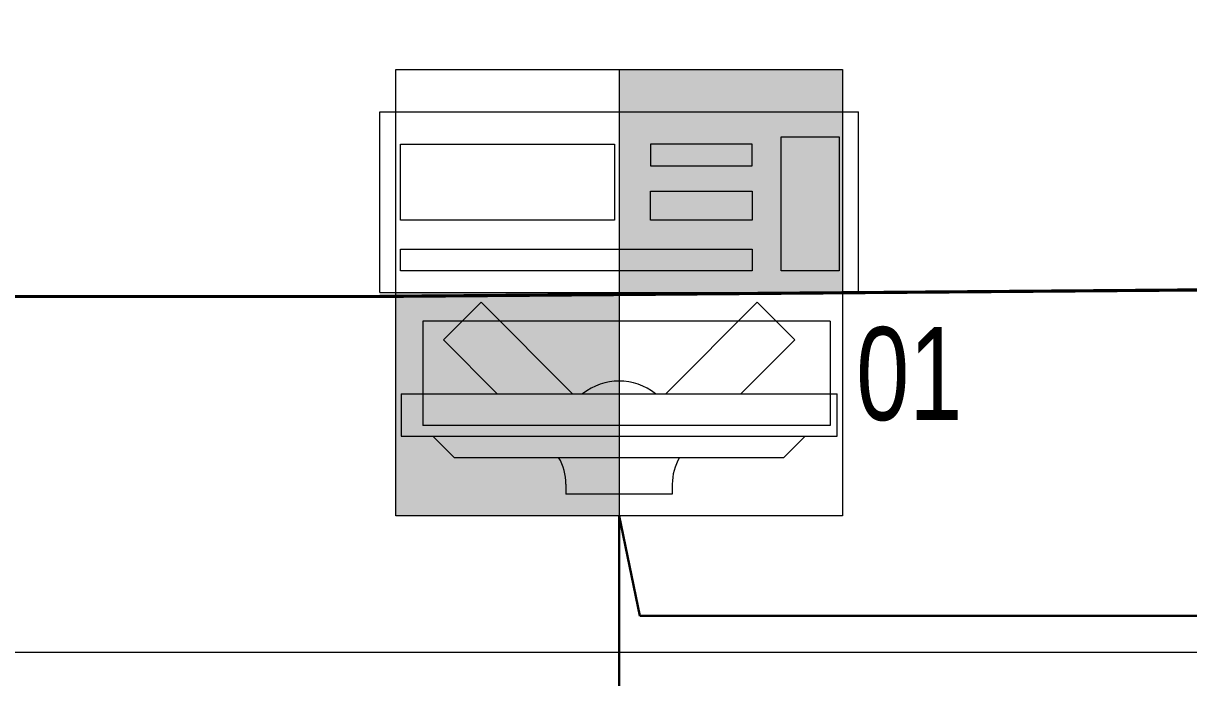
# Model space of a CAD drawing. Header units: metres. Extents: x 75097 to 220695, y -1557923 to -1361206.
# Drawn here: x 117128 to 118224, y -1457195 to -1456580 of the extents above; entities that cross this region are included whole.
import ezdxf

# ---------------------------------------------------------------- set-up
doc = ezdxf.new("R2010")
doc.units = ezdxf.units.M
doc.layers.get('0').update_dxf_attribs({"lineweight": 0})
doc.layers.add('A-100 - Copy$0$Medical Equipment and Furniture', color=8, linetype='Continuous', lineweight=0)
doc.layers.add('E-LG', color=245, linetype='Continuous', lineweight=30)
doc.layers.add('E-POWR', color=7, linetype='Continuous', lineweight=9, true_color=0x4e7e3e)
doc.styles.add('A-100 - Copy$0$X3G_ENTITY_257CFD', font='swisscl.ttf', dxfattribs={"height": 200})

# ---------------------------------------------------------------- blocks, each defined once
blk = doc.blocks.new('FLOOR BOX')
at = {"layer": 'E-POWR'}
h = blk.add_hatch(color=256, dxfattribs=at)
h.dxf.hatch_style = 1
h.paths.add_polyline_path([(0, 300), (0, 0), (300, 0), (300, 300)])
h.paths.add_polyline_path([(0, -300), (0, 0), (-300, 0), (-300, -300)])
blk.add_lwpolyline([(-300, 300), (300, 300), (300, -300), (-300, -300)], close=True, dxfattribs=at)
for points in [[(0, 300), (0, -300)], [(-300, 0), (300, 0)]]:
    blk.add_lwpolyline(points, dxfattribs=at)
blk = doc.blocks.new('A-100 - Copy$0$ITCWLS1-P')
for p, q in [((-0.17, 0.45), (-0.17, 0)), ((-0.17, 0.45), (0, 0.45)), ((0, 0.45), (0, 0)), ((-0.2651, 0.43, 0), (-0.3051, 0.43, 0)), ((-0.3051, 0.43, 0), (-0.3051, 0.02, 0)), ((-0.2651, 0.43, 0), (-0.2651, 0.02, 0)), ((-0.1496, 0.4305), (-0.1291, 0.4305)), ((-0.1291, 0.4305), (-0.1291, 0.4089)), ((-0.197, 0.4094), (-0.295, 0.4094)), ((-0.295, 0.0264), (-0.295, 0.4094)), ((-0.197, 0.0264), (-0.197, 0.4094)), ((-0.3251, 0.38, 0), (-0.3051, 0.4, 0)), ((-0.3251, 0.38, 0), (-0.3251, 0.07, 0)), ((-0.3503, 0.275), (-0.3596, 0.275)), ((-0.3596, 0.175), (-0.3596, 0.275)), ((-0.3503, 0.175), (-0.3596, 0.175)), ((-0.3251, 0.07, 0), (-0.3051, 0.05, 0)), ((-0.197, 0.0264), (-0.295, 0.0264)), ((-0.3051, 0.02, 0), (-0.2651, 0.02, 0)), ((-0.17, 0), (0, 0))]:
    blk.add_line(p, q)
at = {"extrusion": (2.48281e-10, 3.18408e-10, -1)}
for p, q in [((-0.2651, 0.3395), (-0.2144, 0.3902)), ((-0.1791, 0.3548), (-0.2144, 0.3902)), ((-0.2651, 0.2688), (-0.1791, 0.3548))]:
    blk.add_line(p, q, dxfattribs=at)
at = {"extrusion": (2.48281e-10, -3.18408e-10, -1)}
for p, q in [((-0.2651, 0.1812), (-0.1791, 0.0952)), ((-0.2651, 0.1105), (-0.2144, 0.0598)), ((-0.1791, 0.0952), (-0.2144, 0.0598))]:
    blk.add_line(p, q, dxfattribs=at)
for points in [[(-0.1291, 0.4089), (-0.1291, 0.1), (-0.1496, 0.1), (-0.1496, 0.4305)], [(-0.1496, 0.1), (-0.1496, 0.1), (-0.1496, 0.1), (-0.1496, 0.1), (-0.1496, 0.1), (-0.1496, 0.1), (-0.1496, 0.1), (-0.1496, 0.1), (-0.1496, 0.1)], [(-0.1496, 0.1), (-0.1496, 0.1), (-0.1496, 0.1), (-0.1496, 0.1), (-0.1496, 0.1), (-0.1496, 0.1), (-0.1496, 0.1), (-0.1496, 0.1), (-0.1496, 0.1), (-0.1496, 0.1), (-0.1496, 0.1), (-0.1496, 0.1), (-0.1496, 0.1), (-0.1496, 0.1), (-0.1496, 0.1), (-0.1496, 0.1), (-0.1496, 0.1), (-0.1496, 0.1)], [(-0.1496, 0.1), (-0.1496, 0.1), (-0.1496, 0.1), (-0.1496, 0.1), (-0.1496, 0.1), (-0.1496, 0.1), (-0.1496, 0.1), (-0.1496, 0.1), (-0.1496, 0.1), (-0.1496, 0.1)], [(-0.1496, 0.1), (-0.1496, 0.1), (-0.1496, 0.1), (-0.1496, 0.1), (-0.1496, 0.1), (-0.1496, 0.1), (-0.1496, 0.1)], [(-0.1496, 0.1), (-0.1496, 0.1), (-0.1496, 0.1), (-0.1496, 0.1), (-0.1496, 0.1), (-0.1496, 0.1), (-0.1496, 0.1), (-0.1496, 0.1), (-0.1496, 0.1), (-0.1496, 0.1)], [(-0.1496, 0.1), (-0.1496, 0.1), (-0.1496, 0.1), (-0.1496, 0.1), (-0.1496, 0.1), (-0.1496, 0.1), (-0.1496, 0.1), (-0.1496, 0.1), (-0.1496, 0.1), (-0.1496, 0.1), (-0.1496, 0.1), (-0.1496, 0.1), (-0.1496, 0.1), (-0.1496, 0.1), (-0.1496, 0.1)], [(-0.1496, 0.1), (-0.1496, 0.1), (-0.1496, 0.1), (-0.1496, 0.1), (-0.1496, 0.1), (-0.1496, 0.1), (-0.1496, 0.1), (-0.1496, 0.1), (-0.1496, 0.1), (-0.1496, 0.1)], [(-0.1496, 0.1), (-0.1496, 0.1), (-0.1496, 0.1), (-0.1496, 0.1), (-0.1496, 0.1), (-0.1496, 0.1), (-0.1496, 0.1), (-0.1496, 0.1), (-0.1496, 0.1), (-0.1496, 0.1)], [(-0.1496, 0.1), (-0.1496, 0.1), (-0.1496, 0.1), (-0.1496, 0.1), (-0.1496, 0.1), (-0.1496, 0.1), (-0.1496, 0.1), (-0.1496, 0.1), (-0.1496, 0.1), (-0.1496, 0.1), (-0.1496, 0.1), (-0.1496, 0.1), (-0.1496, 0.1), (-0.1496, 0.1), (-0.1496, 0.1), (-0.1496, 0.1), (-0.1496, 0.1), (-0.1496, 0.1), (-0.1496, 0.1), (-0.1496, 0.1), (-0.1496, 0.1), (-0.1496, 0.1), (-0.1496, 0.1), (-0.1496, 0.1), (-0.1496, 0.1), (-0.1496, 0.1), (-0.1496, 0.1), (-0.1496, 0.1), (-0.1496, 0.1), (-0.1496, 0.1), (-0.1496, 0.1), (-0.1496, 0.1), (-0.1496, 0.1), (-0.1496, 0.1), (-0.1496, 0.1), (-0.1496, 0.1), (-0.1496, 0.1), (-0.1496, 0.1), (-0.1496, 0.1), (-0.1496, 0.1), (-0.1496, 0.1), (-0.1496, 0.1), (-0.1496, 0.1), (-0.1496, 0.1), (-0.1496, 0.1), (-0.1496, 0.1), (-0.1496, 0.1), (-0.1496, 0.1), (-0.1496, 0.1), (-0.1496, 0.1), (-0.1496, 0.1), (-0.1496, 0.1), (-0.1496, 0.1), (-0.1496, 0.1)], [(-0.1496, 0.1), (-0.1496, 0.1), (-0.1496, 0.1), (-0.1496, 0.1), (-0.1496, 0.1), (-0.1496, 0.1), (-0.1496, 0.1), (-0.1496, 0.1), (-0.1496, 0.1), (-0.1496, 0.1), (-0.1496, 0.1), (-0.1496, 0.1), (-0.1496, 0.1), (-0.1496, 0.1), (-0.1496, 0.1), (-0.1496, 0.1), (-0.1496, 0.1), (-0.1496, 0.1), (-0.1496, 0.1), (-0.1496, 0.1), (-0.1496, 0.1), (-0.1496, 0.1), (-0.1496, 0.1), (-0.1496, 0.1), (-0.1496, 0.1), (-0.1496, 0.1), (-0.1496, 0.1), (-0.1496, 0.1), (-0.1496, 0.1), (-0.1496, 0.1), (-0.1496, 0.1), (-0.1496, 0.1), (-0.1496, 0.1), (-0.1496, 0.1), (-0.1496, 0.1), (-0.1496, 0.1), (-0.1496, 0.1), (-0.1496, 0.1), (-0.1496, 0.1), (-0.1496, 0.1), (-0.1496, 0.1), (-0.1496, 0.1), (-0.1496, 0.1), (-0.1496, 0.1), (-0.1496, 0.1), (-0.1496, 0.1), (-0.1496, 0.1), (-0.1496, 0.1), (-0.1496, 0.1), (-0.1496, 0.1), (-0.1496, 0.1), (-0.1496, 0.1), (-0.1496, 0.1), (-0.1496, 0.1), (-0.1496, 0.1), (-0.1496, 0.1), (-0.1496, 0.1), (-0.1496, 0.1), (-0.1496, 0.1), (-0.1496, 0.1), (-0.1496, 0.1), (-0.1496, 0.1), (-0.1496, 0.1), (-0.1496, 0.1), (-0.1496, 0.1), (-0.1496, 0.1), (-0.1496, 0.1), (-0.1496, 0.1), (-0.1496, 0.1), (-0.1496, 0.1), (-0.1496, 0.1), (-0.1496, 0.1), (-0.1496, 0.1), (-0.1496, 0.1), (-0.1496, 0.1), (-0.1496, 0.1), (-0.1496, 0.1), (-0.1496, 0.1), (-0.1496, 0.1), (-0.1496, 0.1), (-0.1496, 0.1), (-0.1496, 0.1), (-0.1496, 0.1), (-0.1496, 0.1), (-0.1496, 0.1), (-0.1496, 0.1), (-0.1496, 0.1), (-0.1496, 0.1), (-0.1496, 0.1)], [(-0.1496, 0.1), (-0.1496, 0.1), (-0.1496, 0.1), (-0.1496, 0.1), (-0.1496, 0.1), (-0.1496, 0.1), (-0.1496, 0.1), (-0.1496, 0.1), (-0.1496, 0.1), (-0.1496, 0.1), (-0.1496, 0.1), (-0.1496, 0.1)], [(-0.1496, 0.1), (-0.1496, 0.1), (-0.1496, 0.1), (-0.1496, 0.1), (-0.1496, 0.1), (-0.1496, 0.1), (-0.1496, 0.1)], [(-0.1496, 0.1), (-0.1496, 0.1), (-0.1496, 0.1), (-0.1496, 0.1), (-0.1496, 0.1), (-0.1496, 0.1), (-0.1496, 0.1), (-0.1496, 0.1), (-0.1496, 0.1), (-0.1496, 0.1), (-0.1496, 0.1), (-0.1496, 0.1), (-0.1496, 0.1), (-0.1496, 0.1), (-0.1496, 0.1), (-0.1496, 0.1), (-0.1496, 0.1)], [(-0.1496, 0.1), (-0.1496, 0.1), (-0.1496, 0.1), (-0.1496, 0.1), (-0.1496, 0.1), (-0.1496, 0.1), (-0.1496, 0.1), (-0.1496, 0.1), (-0.1496, 0.1), (-0.1496, 0.1), (-0.1496, 0.1), (-0.1496, 0.1), (-0.1496, 0.1), (-0.1496, 0.1), (-0.1496, 0.1), (-0.1496, 0.1), (-0.1496, 0.1), (-0.1496, 0.1), (-0.1496, 0.1), (-0.1496, 0.1), (-0.1496, 0.1), (-0.1496, 0.1), (-0.1496, 0.1), (-0.1496, 0.1), (-0.1496, 0.1), (-0.1496, 0.1), (-0.1496, 0.1), (-0.1496, 0.1), (-0.1496, 0.1), (-0.1496, 0.1), (-0.1496, 0.1), (-0.1496, 0.1), (-0.1496, 0.1), (-0.1496, 0.1), (-0.1496, 0.1), (-0.1496, 0.1), (-0.1496, 0.1), (-0.1496, 0.1), (-0.1496, 0.1), (-0.1496, 0.1), (-0.1496, 0.1), (-0.1496, 0.1), (-0.1496, 0.1), (-0.1496, 0.1), (-0.1496, 0.1), (-0.1496, 0.1), (-0.1496, 0.1), (-0.1496, 0.1), (-0.1496, 0.1), (-0.1496, 0.1), (-0.1496, 0.1), (-0.1496, 0.1), (-0.1496, 0.1), (-0.1496, 0.1), (-0.1496, 0.1), (-0.1496, 0.1), (-0.1496, 0.1), (-0.1496, 0.1), (-0.1496, 0.1), (-0.1496, 0.1), (-0.1496, 0.1), (-0.1496, 0.1), (-0.1496, 0.1), (-0.1496, 0.1), (-0.1496, 0.1), (-0.1496, 0.1), (-0.1496, 0.1), (-0.1496, 0.1), (-0.1496, 0.1), (-0.1496, 0.1), (-0.1496, 0.1), (-0.1496, 0.1), (-0.1496, 0.1), (-0.1496, 0.1), (-0.1496, 0.1), (-0.1496, 0.1), (-0.1496, 0.1), (-0.1496, 0.1), (-0.1496, 0.1), (-0.1496, 0.1), (-0.1496, 0.1), (-0.1496, 0.1), (-0.1496, 0.1), (-0.1496, 0.1), (-0.1496, 0.1), (-0.1496, 0.1), (-0.1496, 0.1), (-0.1496, 0.1), (-0.1496, 0.1), (-0.1496, 0.1), (-0.1496, 0.1), (-0.1496, 0.1), (-0.1496, 0.1), (-0.1496, 0.1), (-0.1496, 0.1), (-0.1496, 0.1), (-0.1496, 0.1), (-0.1496, 0.1), (-0.1496, 0.1), (-0.1496, 0.1), (-0.1496, 0.1), (-0.1496, 0.1), (-0.1496, 0.1), (-0.1496, 0.1), (-0.1496, 0.1), (-0.1496, 0.1), (-0.1496, 0.1), (-0.1496, 0.1), (-0.1496, 0.1), (-0.1496, 0.1), (-0.1496, 0.1)], [(-0.1496, 0.1), (-0.1496, 0.1), (-0.1496, 0.1), (-0.1496, 0.1), (-0.1496, 0.1), (-0.1496, 0.1), (-0.1496, 0.1), (-0.1496, 0.1)]]:
    blk.add_lwpolyline(points)
for points in [[(-0.1019, 0.4305), (-0.0304, 0.4305), (-0.0304, 0.2294), (-0.1019, 0.2294)], [(-0.1019, 0.1954), (-0.0747, 0.1954), (-0.0747, 0.1), (-0.1019, 0.1)], [(-0.0304, 0.1954), (-0.0508, 0.1954), (-0.0508, 0.1), (-0.0304, 0.1)], [(-0.1496, 0.1), (-0.1496, 0.1), (-0.1496, 0.1), (-0.1496, 0.1), (-0.1496, 0.1), (-0.1496, 0.1), (-0.1496, 0.1), (-0.1496, 0.1), (-0.1496, 0.1), (-0.1496, 0.1), (-0.1496, 0.1), (-0.1496, 0.1), (-0.1496, 0.1), (-0.1496, 0.1), (-0.1496, 0.1), (-0.1496, 0.1), (-0.1496, 0.1), (-0.1496, 0.1), (-0.1496, 0.1), (-0.1496, 0.1), (-0.1496, 0.1), (-0.1496, 0.1), (-0.1496, 0.1), (-0.1496, 0.1), (-0.1496, 0.1), (-0.1496, 0.1), (-0.1496, 0.1), (-0.1496, 0.1), (-0.1496, 0.1), (-0.1496, 0.1), (-0.1496, 0.1), (-0.1496, 0.1), (-0.1496, 0.1), (-0.1496, 0.1), (-0.1496, 0.1), (-0.1496, 0.1), (-0.1496, 0.1), (-0.1496, 0.1), (-0.1496, 0.1), (-0.1496, 0.1), (-0.1496, 0.1), (-0.1496, 0.1), (-0.1496, 0.1), (-0.1496, 0.1), (-0.1496, 0.1), (-0.1496, 0.1), (-0.1496, 0.1), (-0.1496, 0.1), (-0.1496, 0.1), (-0.1496, 0.1), (-0.1496, 0.1), (-0.1496, 0.1), (-0.1496, 0.1), (-0.1496, 0.1), (-0.1496, 0.1), (-0.1496, 0.1), (-0.1496, 0.1), (-0.1496, 0.1), (-0.1496, 0.1), (-0.1496, 0.1), (-0.1496, 0.1), (-0.1496, 0.1), (-0.1496, 0.1), (-0.1496, 0.1), (-0.1496, 0.1), (-0.1496, 0.1), (-0.1496, 0.1), (-0.1496, 0.1), (-0.1496, 0.1), (-0.1496, 0.1), (-0.1496, 0.1), (-0.1496, 0.1), (-0.1496, 0.1), (-0.1496, 0.1), (-0.1496, 0.1), (-0.1496, 0.1), (-0.1496, 0.1), (-0.1496, 0.1), (-0.1496, 0.1), (-0.1496, 0.1), (-0.1496, 0.1), (-0.1496, 0.1), (-0.1496, 0.1), (-0.1496, 0.1), (-0.1496, 0.1), (-0.1496, 0.1), (-0.1496, 0.1), (-0.1496, 0.1), (-0.1496, 0.1), (-0.1496, 0.1), (-0.1496, 0.1), (-0.1496, 0.1), (-0.1496, 0.1), (-0.1496, 0.1), (-0.1496, 0.1), (-0.1496, 0.1), (-0.1496, 0.1), (-0.1496, 0.1), (-0.1496, 0.1), (-0.1496, 0.1), (-0.1496, 0.1), (-0.1496, 0.1), (-0.1496, 0.1), (-0.1496, 0.1), (-0.1496, 0.1), (-0.1496, 0.1), (-0.1496, 0.1), (-0.1496, 0.1), (-0.1496, 0.1), (-0.1496, 0.1), (-0.1496, 0.1), (-0.1496, 0.1), (-0.1496, 0.1), (-0.1496, 0.1), (-0.1496, 0.1), (-0.1496, 0.1), (-0.1496, 0.1), (-0.1496, 0.1), (-0.1496, 0.1), (-0.1496, 0.1), (-0.1496, 0.1), (-0.1496, 0.1), (-0.1496, 0.1), (-0.1496, 0.1), (-0.1496, 0.1), (-0.1496, 0.1), (-0.1496, 0.1), (-0.1496, 0.1), (-0.1496, 0.1), (-0.1496, 0.1), (-0.1496, 0.1), (-0.1496, 0.1), (-0.1496, 0.1), (-0.1496, 0.1), (-0.1496, 0.1), (-0.1496, 0.1), (-0.1496, 0.1), (-0.1496, 0.1), (-0.1496, 0.1), (-0.1496, 0.1), (-0.1496, 0.1), (-0.1496, 0.1), (-0.1496, 0.1), (-0.1496, 0.1), (-0.1496, 0.1), (-0.1496, 0.1), (-0.1496, 0.1), (-0.1496, 0.1), (-0.1496, 0.1), (-0.1496, 0.1), (-0.1496, 0.1), (-0.1496, 0.1), (-0.1496, 0.1), (-0.1496, 0.1), (-0.1496, 0.1), (-0.1496, 0.1), (-0.1496, 0.1), (-0.1496, 0.1), (-0.1496, 0.1), (-0.1496, 0.1), (-0.1496, 0.1), (-0.1496, 0.1), (-0.1496, 0.1), (-0.1496, 0.1), (-0.1496, 0.1), (-0.1496, 0.1), (-0.1496, 0.1), (-0.1496, 0.1), (-0.1496, 0.1), (-0.1496, 0.1), (-0.1496, 0.1), (-0.1496, 0.1), (-0.1496, 0.1), (-0.1496, 0.1), (-0.1496, 0.1), (-0.1496, 0.1), (-0.1496, 0.1), (-0.1496, 0.1), (-0.1496, 0.1), (-0.1496, 0.1), (-0.1496, 0.1), (-0.1496, 0.1), (-0.1496, 0.1), (-0.1496, 0.1), (-0.1496, 0.1), (-0.1496, 0.1), (-0.1496, 0.1), (-0.1496, 0.1), (-0.1496, 0.1), (-0.1496, 0.1), (-0.1496, 0.1), (-0.1496, 0.1), (-0.1496, 0.1), (-0.1496, 0.1), (-0.1496, 0.1), (-0.1496, 0.1), (-0.1496, 0.1), (-0.1496, 0.1), (-0.1496, 0.1), (-0.1496, 0.1), (-0.1496, 0.1), (-0.1496, 0.1), (-0.1496, 0.1), (-0.1496, 0.1), (-0.1496, 0.1), (-0.1496, 0.1), (-0.1496, 0.1), (-0.1496, 0.1), (-0.1496, 0.1), (-0.1496, 0.1), (-0.1496, 0.1), (-0.1496, 0.1), (-0.1496, 0.1), (-0.1496, 0.1), (-0.1496, 0.1), (-0.1496, 0.1), (-0.1496, 0.1), (-0.1496, 0.1), (-0.1496, 0.1), (-0.1496, 0.1), (-0.1496, 0.1), (-0.1496, 0.1), (-0.1496, 0.1), (-0.1496, 0.1), (-0.1496, 0.1), (-0.1496, 0.1), (-0.1496, 0.1), (-0.1496, 0.1), (-0.1496, 0.1), (-0.1496, 0.1), (-0.1496, 0.1), (-0.1496, 0.1), (-0.1496, 0.1), (-0.1496, 0.1), (-0.1496, 0.1), (-0.1496, 0.1), (-0.1496, 0.1), (-0.1496, 0.1), (-0.1496, 0.1), (-0.1496, 0.1), (-0.1496, 0.1), (-0.1496, 0.1), (-0.1496, 0.1), (-0.1496, 0.1), (-0.1496, 0.1), (-0.1496, 0.1), (-0.1496, 0.1), (-0.1496, 0.1), (-0.1496, 0.1), (-0.1496, 0.1), (-0.1496, 0.1), (-0.1496, 0.1), (-0.1496, 0.1), (-0.1496, 0.1), (-0.1496, 0.1), (-0.1496, 0.1), (-0.1496, 0.1), (-0.1496, 0.1), (-0.1496, 0.1), (-0.1496, 0.1), (-0.1496, 0.1), (-0.1496, 0.1), (-0.1496, 0.1), (-0.1496, 0.1), (-0.1496, 0.1), (-0.1496, 0.1), (-0.1496, 0.1), (-0.1496, 0.1), (-0.1496, 0.1), (-0.1496, 0.1), (-0.1496, 0.1), (-0.1496, 0.1), (-0.1496, 0.1), (-0.1496, 0.1), (-0.1496, 0.1), (-0.1496, 0.1), (-0.1496, 0.1)], [(-0.1496, 0.1), (-0.1496, 0.1), (-0.1496, 0.1), (-0.1496, 0.1), (-0.1496, 0.1), (-0.1496, 0.1), (-0.1496, 0.1), (-0.1496, 0.1), (-0.1496, 0.1), (-0.1496, 0.1), (-0.1496, 0.1), (-0.1496, 0.1), (-0.1496, 0.1), (-0.1496, 0.1), (-0.1496, 0.1), (-0.1496, 0.1), (-0.1496, 0.1), (-0.1496, 0.1), (-0.1496, 0.1), (-0.1496, 0.1), (-0.1496, 0.1), (-0.1496, 0.1), (-0.1496, 0.1), (-0.1496, 0.1), (-0.1496, 0.1), (-0.1496, 0.1), (-0.1496, 0.1), (-0.1496, 0.1), (-0.1496, 0.1), (-0.1496, 0.1), (-0.1496, 0.1), (-0.1496, 0.1), (-0.1496, 0.1), (-0.1496, 0.1), (-0.1496, 0.1), (-0.1496, 0.1), (-0.1496, 0.1), (-0.1496, 0.1), (-0.1496, 0.1), (-0.1496, 0.1), (-0.1496, 0.1), (-0.1496, 0.1), (-0.1496, 0.1), (-0.1496, 0.1), (-0.1496, 0.1), (-0.1496, 0.1), (-0.1496, 0.1), (-0.1496, 0.1), (-0.1496, 0.1), (-0.1496, 0.1), (-0.1496, 0.1), (-0.1496, 0.1), (-0.1496, 0.1), (-0.1496, 0.1), (-0.1496, 0.1), (-0.1496, 0.1), (-0.1496, 0.1), (-0.1496, 0.1), (-0.1496, 0.1), (-0.1496, 0.1), (-0.1496, 0.1), (-0.1496, 0.1), (-0.1496, 0.1), (-0.1496, 0.1), (-0.1496, 0.1), (-0.1496, 0.1), (-0.1496, 0.1), (-0.1496, 0.1), (-0.1496, 0.1), (-0.1496, 0.1), (-0.1496, 0.1), (-0.1496, 0.1), (-0.1496, 0.1), (-0.1496, 0.1), (-0.1496, 0.1), (-0.1496, 0.1), (-0.1496, 0.1), (-0.1496, 0.1), (-0.1496, 0.1), (-0.1496, 0.1), (-0.1496, 0.1), (-0.1496, 0.1), (-0.1496, 0.1), (-0.1496, 0.1), (-0.1496, 0.1), (-0.1496, 0.1), (-0.1496, 0.1), (-0.1496, 0.1), (-0.1496, 0.1), (-0.1496, 0.1), (-0.1496, 0.1), (-0.1496, 0.1), (-0.1496, 0.1), (-0.1496, 0.1), (-0.1496, 0.1), (-0.1496, 0.1), (-0.1496, 0.1), (-0.1496, 0.1), (-0.1496, 0.1), (-0.1496, 0.1), (-0.1496, 0.1), (-0.1496, 0.1), (-0.1496, 0.1), (-0.1496, 0.1), (-0.1496, 0.1), (-0.1496, 0.1), (-0.1496, 0.1), (-0.1496, 0.1), (-0.1496, 0.1), (-0.1496, 0.1), (-0.1496, 0.1), (-0.1496, 0.1), (-0.1496, 0.1), (-0.1496, 0.1), (-0.1496, 0.1), (-0.1496, 0.1), (-0.1496, 0.1), (-0.1496, 0.1), (-0.1496, 0.1), (-0.1496, 0.1), (-0.1496, 0.1), (-0.1496, 0.1), (-0.1496, 0.1), (-0.1496, 0.1), (-0.1496, 0.1), (-0.1496, 0.1), (-0.1496, 0.1), (-0.1496, 0.1), (-0.1496, 0.1), (-0.1496, 0.1), (-0.1496, 0.1), (-0.1496, 0.1), (-0.1496, 0.1), (-0.1496, 0.1), (-0.1496, 0.1), (-0.1496, 0.1), (-0.1496, 0.1), (-0.1496, 0.1), (-0.1496, 0.1), (-0.1496, 0.1), (-0.1496, 0.1), (-0.1496, 0.1), (-0.1496, 0.1), (-0.1496, 0.1), (-0.1496, 0.1), (-0.1496, 0.1), (-0.1496, 0.1), (-0.1496, 0.1), (-0.1496, 0.1), (-0.1496, 0.1), (-0.1496, 0.1), (-0.1496, 0.1), (-0.1496, 0.1), (-0.1496, 0.1), (-0.1496, 0.1), (-0.1496, 0.1), (-0.1496, 0.1), (-0.1496, 0.1), (-0.1496, 0.1), (-0.1496, 0.1), (-0.1496, 0.1), (-0.1496, 0.1), (-0.1496, 0.1), (-0.1496, 0.1), (-0.1496, 0.1), (-0.1496, 0.1), (-0.1496, 0.1), (-0.1496, 0.1), (-0.1496, 0.1), (-0.1496, 0.1), (-0.1496, 0.1), (-0.1496, 0.1), (-0.1496, 0.1), (-0.1496, 0.1), (-0.1496, 0.1), (-0.1496, 0.1), (-0.1496, 0.1), (-0.1496, 0.1), (-0.1496, 0.1), (-0.1496, 0.1), (-0.1496, 0.1), (-0.1496, 0.1), (-0.1496, 0.1), (-0.1496, 0.1), (-0.1496, 0.1), (-0.1496, 0.1), (-0.1496, 0.1), (-0.1496, 0.1), (-0.1496, 0.1), (-0.1496, 0.1), (-0.1496, 0.1), (-0.1496, 0.1), (-0.1496, 0.1), (-0.1496, 0.1), (-0.1496, 0.1), (-0.1496, 0.1), (-0.1496, 0.1), (-0.1496, 0.1), (-0.1496, 0.1), (-0.1496, 0.1), (-0.1496, 0.1), (-0.1496, 0.1), (-0.1496, 0.1), (-0.1496, 0.1), (-0.1496, 0.1), (-0.1496, 0.1), (-0.1496, 0.1), (-0.1496, 0.1), (-0.1496, 0.1), (-0.1496, 0.1), (-0.1496, 0.1), (-0.1496, 0.1), (-0.1496, 0.1), (-0.1496, 0.1)], [(-0.1496, 0.1), (-0.1496, 0.1), (-0.1496, 0.1), (-0.1496, 0.1), (-0.1496, 0.1), (-0.1496, 0.1), (-0.1496, 0.1), (-0.1496, 0.1), (-0.1496, 0.1), (-0.1496, 0.1), (-0.1496, 0.1), (-0.1496, 0.1), (-0.1496, 0.1), (-0.1496, 0.1), (-0.1496, 0.1), (-0.1496, 0.1), (-0.1496, 0.1), (-0.1496, 0.1), (-0.1496, 0.1), (-0.1496, 0.1), (-0.1496, 0.1), (-0.1496, 0.1), (-0.1496, 0.1), (-0.1496, 0.1), (-0.1496, 0.1), (-0.1496, 0.1), (-0.1496, 0.1), (-0.1496, 0.1), (-0.1496, 0.1), (-0.1496, 0.1), (-0.1496, 0.1), (-0.1496, 0.1), (-0.1496, 0.1), (-0.1496, 0.1), (-0.1496, 0.1), (-0.1496, 0.1), (-0.1496, 0.1), (-0.1496, 0.1), (-0.1496, 0.1), (-0.1496, 0.1), (-0.1496, 0.1), (-0.1496, 0.1), (-0.1496, 0.1), (-0.1496, 0.1), (-0.1496, 0.1), (-0.1496, 0.1), (-0.1496, 0.1), (-0.1496, 0.1), (-0.1496, 0.1), (-0.1496, 0.1), (-0.1496, 0.1), (-0.1496, 0.1), (-0.1496, 0.1), (-0.1496, 0.1), (-0.1496, 0.1), (-0.1496, 0.1), (-0.1496, 0.1), (-0.1496, 0.1), (-0.1496, 0.1), (-0.1496, 0.1), (-0.1496, 0.1), (-0.1496, 0.1), (-0.1496, 0.1), (-0.1496, 0.1), (-0.1496, 0.1), (-0.1496, 0.1), (-0.1496, 0.1), (-0.1496, 0.1), (-0.1496, 0.1), (-0.1496, 0.1), (-0.1496, 0.1), (-0.1496, 0.1), (-0.1496, 0.1), (-0.1496, 0.1), (-0.1496, 0.1), (-0.1496, 0.1), (-0.1496, 0.1), (-0.1496, 0.1), (-0.1496, 0.1), (-0.1496, 0.1), (-0.1496, 0.1), (-0.1496, 0.1), (-0.1496, 0.1), (-0.1496, 0.1), (-0.1496, 0.1), (-0.1496, 0.1), (-0.1496, 0.1), (-0.1496, 0.1), (-0.1496, 0.1), (-0.1496, 0.1), (-0.1496, 0.1), (-0.1496, 0.1), (-0.1496, 0.1), (-0.1496, 0.1), (-0.1496, 0.1), (-0.1496, 0.1), (-0.1496, 0.1), (-0.1496, 0.1), (-0.1496, 0.1), (-0.1496, 0.1), (-0.1496, 0.1), (-0.1496, 0.1), (-0.1496, 0.1), (-0.1496, 0.1), (-0.1496, 0.1), (-0.1496, 0.1), (-0.1496, 0.1), (-0.1496, 0.1), (-0.1496, 0.1), (-0.1496, 0.1), (-0.1496, 0.1), (-0.1496, 0.1), (-0.1496, 0.1), (-0.1496, 0.1), (-0.1496, 0.1), (-0.1496, 0.1), (-0.1496, 0.1), (-0.1496, 0.1), (-0.1496, 0.1), (-0.1496, 0.1), (-0.1496, 0.1), (-0.1496, 0.1), (-0.1496, 0.1), (-0.1496, 0.1), (-0.1496, 0.1), (-0.1496, 0.1), (-0.1496, 0.1), (-0.1496, 0.1), (-0.1496, 0.1), (-0.1496, 0.1), (-0.1496, 0.1), (-0.1496, 0.1), (-0.1496, 0.1), (-0.1496, 0.1), (-0.1496, 0.1), (-0.1496, 0.1), (-0.1496, 0.1), (-0.1496, 0.1), (-0.1496, 0.1), (-0.1496, 0.1), (-0.1496, 0.1), (-0.1496, 0.1), (-0.1496, 0.1), (-0.1496, 0.1), (-0.1496, 0.1), (-0.1496, 0.1), (-0.1496, 0.1), (-0.1496, 0.1), (-0.1496, 0.1), (-0.1496, 0.1), (-0.1496, 0.1), (-0.1496, 0.1), (-0.1496, 0.1), (-0.1496, 0.1), (-0.1496, 0.1), (-0.1496, 0.1), (-0.1496, 0.1), (-0.1496, 0.1), (-0.1496, 0.1), (-0.1496, 0.1), (-0.1496, 0.1), (-0.1496, 0.1), (-0.1496, 0.1), (-0.1496, 0.1), (-0.1496, 0.1), (-0.1496, 0.1), (-0.1496, 0.1), (-0.1496, 0.1), (-0.1496, 0.1), (-0.1496, 0.1), (-0.1496, 0.1), (-0.1496, 0.1), (-0.1496, 0.1), (-0.1496, 0.1), (-0.1496, 0.1), (-0.1496, 0.1), (-0.1496, 0.1), (-0.1496, 0.1), (-0.1496, 0.1), (-0.1496, 0.1), (-0.1496, 0.1), (-0.1496, 0.1), (-0.1496, 0.1), (-0.1496, 0.1), (-0.1496, 0.1), (-0.1496, 0.1), (-0.1496, 0.1), (-0.1496, 0.1), (-0.1496, 0.1), (-0.1496, 0.1), (-0.1496, 0.1), (-0.1496, 0.1), (-0.1496, 0.1), (-0.1496, 0.1), (-0.1496, 0.1), (-0.1496, 0.1), (-0.1496, 0.1), (-0.1496, 0.1), (-0.1496, 0.1), (-0.1496, 0.1), (-0.1496, 0.1), (-0.1496, 0.1), (-0.1496, 0.1), (-0.1496, 0.1), (-0.1496, 0.1), (-0.1496, 0.1), (-0.1496, 0.1), (-0.1496, 0.1), (-0.1496, 0.1), (-0.1496, 0.1), (-0.1496, 0.1), (-0.1496, 0.1), (-0.1496, 0.1), (-0.1496, 0.1), (-0.1496, 0.1), (-0.1496, 0.1), (-0.1496, 0.1), (-0.1496, 0.1), (-0.1496, 0.1)], [(-0.1496, 0.0727), (-0.0236, 0.0727), (-0.0236, 0.0182), (-0.1496, 0.0182)]]:
    blk.add_lwpolyline(points, close=True)
for centre, radius, start, end in [((-0.3503, 0.325), 0.05, 270, 300.3093), ((-0.3089, 0.225), 0.0556, 321.9431, 38.0569), ((-0.3503, 0.125), 0.05, 59.6907, 90)]:
    blk.add_arc(centre, radius, start, end)
blk = doc.blocks.new('A-100 - Copy')
at = {"layer": 'A-100 - Copy$0$Medical Equipment and Furniture', "elevation": 0}
blk.add_lwpolyline([(120686.4, -1457171.8), (116686.4, -1457171.8), (116686.4, -1456471.8), (120686.4, -1456471.8), (120686.4, -1457171.8)], dxfattribs=at)
at = {"layer": 'A-100 - Copy$0$Medical Equipment and Furniture', "extrusion": (-2.34751e-05, -2.20203e-06, 1), "xscale": 1000.000000000003, "yscale": 1000.000000000003, "zscale": 1000.000000000003, "rotation": 89.99858923334607}
blk.add_blockref('A-100 - Copy$0$ITCWLS1-P', (117913, -1456663.1, 0.4), dxfattribs=at)
at = {"layer": 'A-100 - Copy$0$Medical Equipment and Furniture', "insert": (117960.8, -1456865.6, 0), "char_height": 87.47, "attachment_point": 2, "style": 'A-100 - Copy$0$X3G_ENTITY_257CFD'}
blk.add_mtext('01', dxfattribs=at)

msp = doc.modelspace()

# ---------------------------------------------------------------- linework, layer by layer
at = {"layer": 'E-LG', "color": 1}
msp.add_lwpolyline([(95918.6, -1465252.9), (115237, -1465252.9), (115237, -1465905.8), (115312.2, -1465951), (115227.4, -1465994.9), (115227.4, -1468887.4), (115353.3, -1468943.6), (115222.3, -1468991.3), (115222.3, -1469278.5), (117688, -1469278.5), (117688, -1457043.1), (117707.4, -1457137.3), (119892.6, -1457137.3), (120092.1, -1457027.5), (120092.1, -1469278.5), (145729.7, -1469278.5), (145828.3, -1469612.5), (145828.3, -1469267.5), (145828.3, -1465482), (145334.4, -1465482), (145278.1, -1465376.4)], dxfattribs=at)
at = {"layer": 'E-POWR', "const_width": 3}
msp.add_lwpolyline([(122173.5, -1460637.7), (122117.8, -1460637.7), (117555.4, -1460628.3), (114705.4, -1460637.7), (111782.3, -1460638.2), (111782.3, -1456836.8), (117452.6, -1456836.8), (119882.1, -1456817.5)], dxfattribs=at)

# ---------------------------------------------------------------- block references
at = {"layer": 'E-POWR', "color": 87, "true_color": 0x4c7b3d, "xscale": 0.7, "yscale": 0.7, "zscale": 0.7}
msp.add_blockref('FLOOR BOX', (117688, -1456833.1, 0), dxfattribs=at)

# ---------------------------------------------------------------- next in the draw order: block references
msp.add_blockref('A-100 - Copy', (0, 0))

doc.saveas('drawing.dxf')
